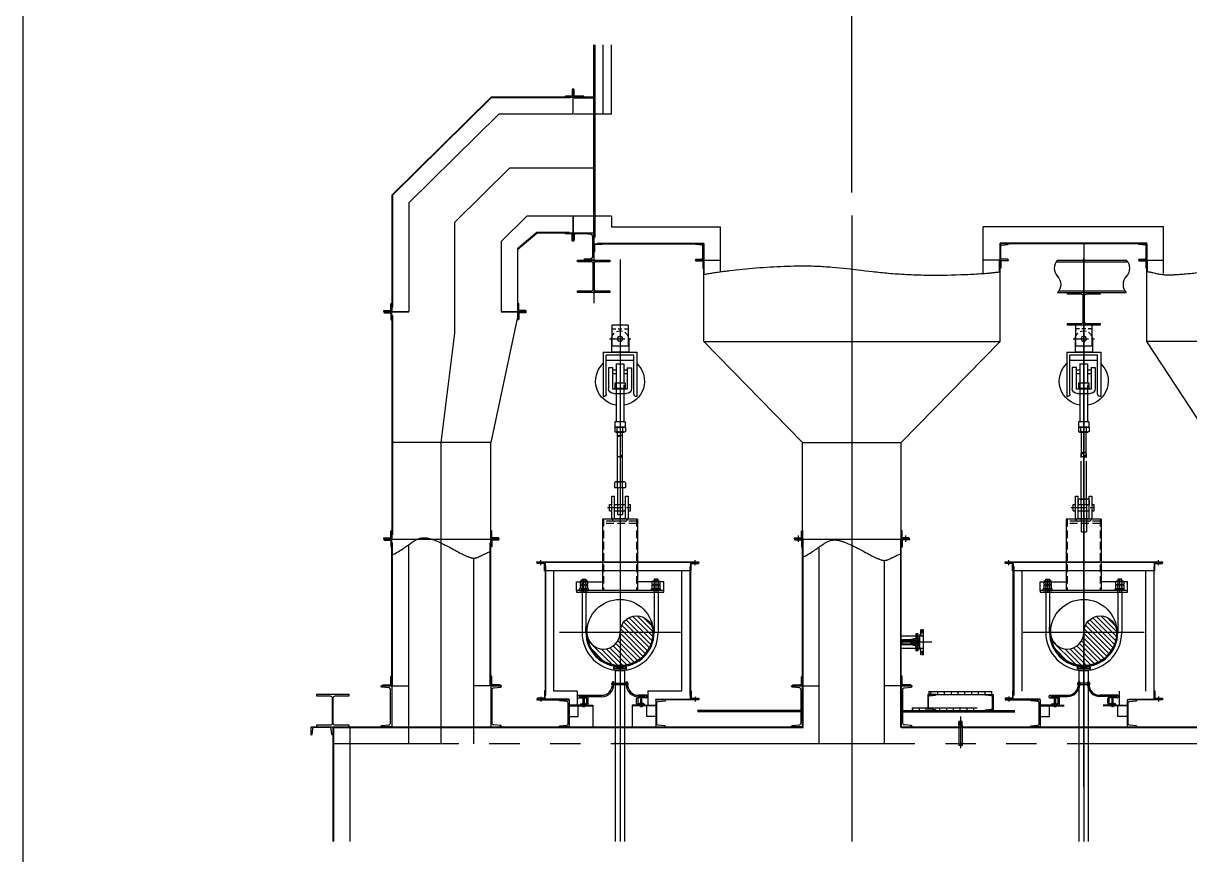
# Model space of a CAD drawing. Header units: millimetres. Extents: x 0 to 134087, y -49114 to 20834.
# Drawn here: x 108595 to 109938, y -39872 to -38915 of the extents above; entities that cross this region are included whole.
import ezdxf

# ---------------------------------------------------------------- set-up
doc = ezdxf.new("R2010")
doc.units = ezdxf.units.MM
doc.header["$LTSCALE"] = 35
for name, pattern in [('CENTER', [7, 4, -1, 1, -1]), ('JNK-CENTER', [34, 30, -1.5, 1, -1.5]), ('JNK-HIDDEN', [3, 2, -1]), ('JNK-PHANTOM', [15, 10, -1, 1, -1, 1, -1]), ('PHA', [30, 20, -2, 2, -2, 2, -2])]:
    doc.linetypes.add(name, pattern=pattern)
for name, color, linetype in [('C', 1, 'CENTER'), ('CEN-R', 1, 'JNK-CENTER'), ('CON-C', 4, 'Continuous'), ('CON-G', 3, 'Continuous'), ('CON-W', 7, 'Continuous'), ('CON-Y', 2, 'Continuous'), ('CONT-Y', 2, 'Continuous'), ('Dim-W', 7, 'Continuous'), ('HID-Y', 2, 'JNK-HIDDEN'), ('PAN-W', 6, 'PHA'), ('PHA-M', 6, 'JNK-PHANTOM'), ('PHA-W', 7, 'JNK-PHANTOM'), ('REF-R', 2, 'JNK-PHANTOM'), ('rev-1', 2, 'Continuous'), ('STL-OBJT', 7, 'Continuous'), ('TITLE', 7, 'Continuous')]:
    doc.layers.add(name, color=color, linetype=linetype)
doc.layers.add('CONT-G', color=3, linetype='Continuous', lineweight=25)

# ---------------------------------------------------------------- blocks, each defined once
blk = doc.blocks.new('pipesece')
at = {"layer": 'CON-W'}
blk.add_lwpolyline([(0.5, 0, 0.44), (0, 0, -0.44), (-0.5, 0, -0.44), (0, 0)], format="xyb", dxfattribs=at)
blk.add_lwpolyline([(-0.45, 0, 0.31383), (0, 0, 0.31383)], format="xyb", close=True, dxfattribs=at)
blk = doc.blocks.new('A$C59B53160')
at = {"layer": 'PHA-M'}
for p, q in [((-24, 236, -596), (-24, 660, -596)), ((24, 236, -596), (24, 660, -596)), ((-51, 229, -596), (-51, 186, -596)), ((38, 236, -596), (-38, 236, -596)), ((-24, 186, -596), (-24, 229, -596)), ((24, 186, -596), (24, 229, -596)), ((51, 229, -596), (51, 186, -596)), ((-51, 186, -596), (51, 186, -596)), ((-24, 186, -596), (-24, -63, -596)), ((24, 186, -596), (24, -63, -596)), ((-24, -63, -596), (24, -63, -596))]:
    blk.add_line(p, q, dxfattribs=at)
for centre, radius, start, end in [((-37, 219, -596), 17.2, 38.0871, 141.9129), ((0, 190, -596), 46.2, 59.1091, 120.8909), ((37, 219, -596), 17.2, 38.0871, 141.9129)]:
    blk.add_arc(centre, radius, start, end, dxfattribs=at)
at = {"layer": 'PHA-W', "xscale": 47.25751289335312, "yscale": 47.25751289335312, "zscale": 47.25751289335312}
blk.add_blockref('pipesece', (0, 660, -596), dxfattribs=at)
blk = doc.blocks.new('SP-FE2')
at = {"color": 1, "linetype": 'CENTER'}
blk.add_line((97, -104), (-98, -104), dxfattribs=at)
at = {"layer": 'CEN-R'}
blk.add_line((0, 58), (0, -1229), dxfattribs=at)
at = {"layer": 'CON-Y'}
blk.add_circle((0, -104), 23.8, dxfattribs=at)
for start, end in [(133.8182, 260.8315), (279.1699, 46.1818)]:
    blk.add_arc((0, -494), 225, start, end, dxfattribs=at)
at = {"layer": 'CONT-Y'}
for p, q in [((-75, 21), (-75, -173)), ((-75, 21), (75, 21)), ((75, 21), (75, -173)), ((-40, -11), (-75, -11)), ((18, -11), (-18, -11)), ((75, -11), (40, -11)), ((-80, -111), (-80, -227)), ((-75, -173), (75, -173)), ((80, -111), (80, -227)), ((156, -227), (-156, -227)), ((-156, -227), (-156, -636)), ((-127, -256), (127, -256)), ((-127, -612), (-127, -256)), ((-127, -304), (127, -304)), ((-80, -227), (80, -227)), ((127, -612), (127, -256)), ((156, -227), (156, -636)), ((-106, -370), (-106, -561)), ((-67, -370), (-106, -370)), ((-67, -370), (-67, -569)), ((-67, -394), (-36, -394)), ((-67, -428), (-36, -428)), ((36, -336), (-36, -336)), ((-36, -336), (-36, -510)), ((36, -336), (36, -510)), ((36, -394), (67, -394)), ((36, -428), (67, -428)), ((67, -569), (67, -370)), ((67, -370), (106, -370)), ((106, -370), (106, -561)), ((48, -510), (-48, -510)), ((-48, -510), (-48, -558)), ((-36, -527), (-36, -869)), ((36, -499), (36, -869)), ((48, -510), (48, -558)), ((-156, -636), (-151, -636)), ((-67, -569), (67, -569)), ((58, -609), (-58, -609)), ((48, -558), (-48, -558)), ((-36, -558), (-36, -569)), ((-36, -609), (-36, -869)), ((36, -558), (36, -569)), ((36, -609), (36, -869)), ((156, -636), (151, -636)), ((49, -917), (-49, -917)), ((-49, -917), (-49, -958)), ((-48, -869), (48, -869)), ((-48, -869), (-48, -917)), ((-48, -917), (48, -917)), ((38, -963), (-38, -963)), ((-27, -958), (-27, -917)), ((26, -963), (-26, -963)), ((-22, -1187), (-22, -963)), ((22, -1187), (22, -963)), ((27, -958), (27, -917)), ((48, -869), (48, -917)), ((49, -917), (49, -958))]:
    blk.add_line(p, q, dxfattribs=at)
for centre, radius, start, end in [((0, -111), 79.5, 146.9982, 180), ((0, -111), 79.5, 122.5954, 146.9982), ((0, -111), 79.5, 66.3097, 106.0082), ((0, -111), 79.5, 33.0018, 46.5774), ((0, -111), 79.5, 0, 33.0018), ((-151, -612), 24, 270, 0), ((-58, -561), 47.9, 180, 270), ((58, -561), 47.9, 270, 0), ((151, -612), 24, 180, 270), ((-38, -950), 13.6, 216.0781, 323.9219), ((0, -895), 68.3, 246.6749, 293.3251), ((38, -950), 13.6, 216.0781, 323.9219)]:
    blk.add_arc(centre, radius, start, end, dxfattribs=at)
blk.add_ellipse((-11, -1187), major_axis=(-11.1, 0), ratio=0.480082, dxfattribs=at)
blk.add_ellipse((11, -1187), major_axis=(11.1, 0), ratio=0.480082, start_param=3.141593, end_param=6.283185, dxfattribs=at)
blk = doc.blocks.new('pipesec')
at = {"layer": 'CON-W'}
for p, q in [((0.121, 0.485), (0.485, 0.121)), ((0.244, 0.437), (0.437, 0.244)), ((0.247, 0.211), (0.498, -0.041)), ((0.248, 0.284), (0.499, 0.033)), ((0.012, 0), (0.36, -0.347)), ((0.075, 0.011), (0.394, -0.308)), ((0.126, 0.034), (0.425, -0.264)), ((0.169, 0.066), (0.451, -0.216)), ((0.204, 0.105), (0.473, -0.163)), ((0.23, 0.153), (0.489, -0.105)), ((-0.223, -0.136), (0.125, -0.484)), ((-0.193, -0.092), (0.181, -0.466)), ((-0.156, -0.055), (0.232, -0.443)), ((-0.111, -0.026), (0.279, -0.415)), ((-0.056, -0.006), (0.321, -0.383)), ((-0.25, -0.258), (-0.008, -0.5)), ((-0.243, -0.191), (0.063, -0.496)), ((-0.227, -0.355), (-0.105, -0.477))]:
    blk.add_line(p, q, dxfattribs=at)
blk.add_lwpolyline([(0, 0.5, -1), (0, 0, 1), (0, -0.5, 1)], format="xyb", dxfattribs=at)
blk = doc.blocks.new('A$C1C12395C')
at = {"layer": 'CEN-R'}
blk.add_line((0, 0), (0, 44), dxfattribs=at)
at = {"layer": 'CONT-G'}
for p, q in [((-61, 24), (-47, 44)), ((-61, 19), (-61, 24)), ((-61, 24), (61, 24)), ((-61, 19), (61, 19)), ((-61, 19), (-51, 5)), ((-44, 0), (-51, 5)), ((-51, 5), (51, 5)), ((-47, 44), (47, 44)), ((-44, 0), (44, 0)), ((44, 0), (51, 5)), ((61, 24), (47, 44)), ((61, 19), (51, 5)), ((61, 19), (61, 24))]:
    blk.add_line(p, q, dxfattribs=at)
blk = doc.blocks.new('A$C3B5754AF')
at = {"layer": 'CON-G'}
for p, q in [((-81, 32), (-27, 32)), ((-72, 29), (-72, -1)), ((-36, 29), (-36, -1)), ((-81, -4), (-27, -4)), ((-81, -4), (-27, -4)), ((-81, -40), (-27, -40)), ((-72, -7), (-72, -37)), ((-36, -7), (-36, -37))]:
    blk.add_line(p, q, dxfattribs=at)
for points in [[(-18, 29, 0.372659), (-36, 29, 0.186242), (-72, 29, 0.372659), (-90, 29), (-90, -1, 0.372659), (-72, -1, 0.186242), (-36, -1, 0.372659), (-18, -1)], [(-18, -7, 0.372659), (-36, -7, 0.186242), (-72, -7, 0.372659), (-90, -7), (-90, -37, 0.372659), (-72, -37, 0.186242), (-36, -37, 0.372659), (-18, -37)]]:
    blk.add_lwpolyline(points, format="xyb", close=True, dxfattribs=at)
blk = doc.blocks.new('A$C4ECB5571')
at = {"layer": 'CON-W', "color": 3}
for p, q in [((140, 128), (-188, 128)), ((-188, 64), (-188, 128)), ((-188, 64), (140, 64)), ((140, 64), (140, 128))]:
    blk.add_line(p, q, dxfattribs=at)
blk.add_lwpolyline([(-96, 416), (-96, 480), (48, 480), (48, 416)], dxfattribs=at)
at = {"layer": 'Dim-W', "color": 1}
for p, q in [((-24, 0), (-24, 501)), ((-24, 56), (-24, 480))]:
    blk.add_line(p, q, dxfattribs=at)
at = {"layer": 'HID-Y', "color": 2}
for points in [[(-96, 0), (-96, 320)], [(48, 0), (48, 320)]]:
    blk.add_lwpolyline(points, dxfattribs=at)
at = {"layer": 'CON-W', "xscale": 4, "yscale": 4, "zscale": 4}
blk.add_blockref('A$C3B5754AF', (193, 288), dxfattribs=at)
blk = doc.blocks.new('A$C31321E1F')
at = {"layer": 'C'}
blk.add_line((-115, 1150), (120, 1150), dxfattribs=at)
at = {"layer": 'CEN-R'}
for p, q in [((0, 1280), (0, -582)), ((398, 0), (-398, 0)), ((0, -451), (0, -556)), ((0, -451), (0, -556))]:
    blk.add_line(p, q, dxfattribs=at)
at = {"layer": 'CON-W', "color": 3}
for p, q in [((402, 386), (-402, 386)), ((-402, 386), (-402, 370)), ((-402, 370), (402, 370)), ((-350, 370), (-350, 0)), ((-314, 370), (-314, 0)), ((314, 370), (314, 0)), ((350, 370), (350, 0)), ((402, 370), (402, 386)), ((-314, 0), (-314, 50)), ((-314, 50), (-305, 50)), ((-305, 50), (-305, 0))]:
    blk.add_line(p, q, dxfattribs=at)
at = {"layer": 'CON-W'}
blk.add_line((-338, 370), (-314, 370), dxfattribs=at)
at = {"layer": 'CON-W', "color": 3}
for points in [[(-402, 386), (-402, 466), (-162, 466)], [(402, 386), (402, 466), (162, 466)], [(305, 0), (305, 50), (314, 50), (314, 0)]]:
    blk.add_lwpolyline(points, dxfattribs=at)
at = {"layer": 'CON-W'}
blk.add_circle((0, 0), 305, dxfattribs=at)
blk.add_circle((0, 0), 305, dxfattribs=at)
at = {"layer": 'CON-W', "color": 3}
for radius in [350, 314, 305]:
    blk.add_arc((0, 0), radius, 180, 0, dxfattribs=at)
at = {"layer": 'CONT-G'}
for p, q in [((-162, 1045), (-162, 386)), ((162, 1045), (-162, 1045)), ((162, 1045), (162, 386))]:
    blk.add_line(p, q, dxfattribs=at)
at = {"layer": 'HID-Y', "color": 2}
for p, q in [((-152, 1045), (-152, 386)), ((152, 1025), (-152, 1025)), ((152, 1005), (-152, 1005)), ((152, 1045), (152, 386))]:
    blk.add_line(p, q, dxfattribs=at)
at = {"layer": 'PAN-W'}
for p, q in [((-97, 1180), (-77, 1180)), ((-97, 1120), (-97, 1180)), ((-97, 1120), (-77, 1120)), ((-53, 1180), (50, 1180)), ((-53, 1120), (50, 1120)), ((74, 1180), (97, 1180)), ((74, 1120), (97, 1120)), ((97, 1120), (97, 1180))]:
    blk.add_line(p, q, dxfattribs=at)
blk.add_lwpolyline([(-53, 1055, 0.414214), (-47, 1049), (44, 1049, 0.414214), (50, 1055), (50, 1255), (74, 1255), (74, 1055, -0.414214), (44, 1025), (-47, 1025, -0.414214), (-77, 1055), (-77, 1255), (-53, 1255)], format="xyb", close=True, dxfattribs=at)
at = {"xscale": -609.4, "yscale": 609.4, "zscale": 609.4, "rotation": 90}
blk.add_blockref('pipesec', (0, 0), dxfattribs=at)
at = {"layer": 'CON-W', "yscale": 0.25, "zscale": 0.25}
for p, xscale in [((-326, 370), 0.25), ((326, 370), -0.25)]:
    blk.add_blockref('A$C4ECB5571', p, dxfattribs=dict(at, xscale=xscale))
blk = doc.blocks.new("4'' O2")
at = {"layer": 'CEN-R'}
blk.add_line((275.61, 0), (0, 0), dxfattribs=at)
at = {"layer": 'CON-Y'}
for p, q in [((176, 71.15), (176, 114.5)), ((176, 114.5), (176, 71.95)), ((200, 57.15), (0, 57.15)), ((167, -67.45), (167, 67.45)), ((171.5, 67.45), (167, 67.45)), ((200, 58.05), (167, 58.05)), ((200, -78.6), (200, 78.6)), ((200, -78.6), (200, 78.6)), ((200, -57.15), (0, -57.15)), ((200, -58.05), (167, -58.05)), ((171.5, -67.45), (167, -67.45)), ((176, -114.5), (176, -71.95)), ((200, -78.6), (198.4, -78.6)), ((198.4, -114.5), (198.4, -78.6))]:
    blk.add_line(p, q, dxfattribs=at)
for centre, start, end in [((171.5, 71.95), 270, 0), ((171.5, -71.95), 0, 90)]:
    blk.add_arc(centre, 4.5, start, end, dxfattribs=at)
at = {"layer": 'HID-Y', "ltscale": 0.2}
for p, q in [((198.4, 114.5), (176, 114.5)), ((198.4, 78.6), (198.4, 114.5)), ((203, 95.25), (173, 95.25)), ((198.4, 104.75), (176, 104.75)), ((198.4, 85.75), (176, 85.75)), ((200, 78.6), (198.4, 78.6)), ((203, -95.25), (173, -95.25)), ((198.4, -85.75), (176, -85.75)), ((198.4, -104.75), (176, -104.75)), ((198.4, -114.5), (176, -114.5))]:
    blk.add_line(p, q, dxfattribs=at)
for points in [[(198.4, 85.75), (198.4, 104.75), (176, 85.75), (176, 104.75)], [(198.4, -104.75), (198.4, -85.75), (176, -104.75), (176, -85.75)]]:
    blk.add_solid(points, dxfattribs=at)
blk = doc.blocks.new('N-FLG SIDE 1.00 300 WNRF')
at = {"layer": 'CEN-R'}
for p, q in [((-44, 2), (-44, -20)), ((0, 22), (0, -163)), ((44, 2), (44, -20))]:
    blk.add_line(p, q, dxfattribs=at)
at = {"layer": 'CON-Y'}
for p, q in [((-25, 0), (-25, -2)), ((-25, 0), (25, 0)), ((-13, 0), (-13, -62)), ((13, 0), (13, -62)), ((25, 0), (25, -2)), ((-62, -2), (-62, -18)), ((-62, -2), (-25, -2)), ((-62, -18), (-30, -18)), ((-54, -2), (-54, -18)), ((-35, -2), (-35, -18)), ((-26, -21), (-17, -62)), ((-17, -62), (17, -62)), ((26, -21), (17, -62)), ((25, -2), (62, -2)), ((30, -18), (62, -18)), ((35, -2), (35, -18)), ((54, -2), (54, -18)), ((62, -2), (62, -18)), ((-17, -150), (17, -150))]:
    blk.add_line(p, q, dxfattribs=at)
blk.add_lwpolyline([(-17, -150), (-17, -62), (17, -62), (17, -150)], dxfattribs=at)
for centre, start, end in [((-30, -22), 12.8768, 90), ((30, -22), 90, 167.1232)]:
    blk.add_arc(centre, 4.5, start, end, dxfattribs=at)
blk = doc.blocks.new('A$C3C2347C1')
at = {"layer": 'CON-G'}
blk.add_blockref('N-FLG SIDE 1.00 300 WNRF', (0, 150), dxfattribs=at)
blk = doc.blocks.new('N-FLG SIDE 1.50 300 WNRF')
at = {"layer": 'CEN-R'}
for p, q in [((-57, 3), (-57, -27)), ((0, 15), (0, -166)), ((57, 3), (57, -27))]:
    blk.add_line(p, q, dxfattribs=at)
at = {"layer": 'CON-G'}
blk.add_line((-24, -68), (24, -68), dxfattribs=at)
at = {"layer": 'CON-Y'}
for p, q in [((-36, 0), (-36, -2)), ((-36, 0), (36, 0)), ((-20, 0), (-20, -68)), ((20, 0), (20, -68)), ((36, 0), (36, -2)), ((-78, -2), (-36, -2)), ((-78, -2), (-78, -21)), ((-78, -21), (-39, -21)), ((-68, -2), (-68, -21)), ((-46, -2), (-46, -21)), ((-34, -24), (-24, -68)), ((-24, -68), (24, -68)), ((-24, -150), (-24, -68)), ((34, -24), (24, -68)), ((24, -68), (24, -150)), ((36, -2), (78, -2)), ((39, -21), (78, -21)), ((46, -2), (46, -21)), ((68, -2), (68, -21)), ((78, -2), (78, -21)), ((-24, -150), (24, -150))]:
    blk.add_line(p, q, dxfattribs=at)
for centre, start, end in [((-39, -26), 12.8618, 90), ((39, -26), 90, 167.1382)]:
    blk.add_arc(centre, 4.5, start, end, dxfattribs=at)
blk = doc.blocks.new('A$C0E694495')
at = {"layer": 'CON-G'}
blk.add_blockref('N-FLG SIDE 1.50 300 WNRF', (0, 150), dxfattribs=at)
blk = doc.blocks.new('seal boots-1')
at = {"layer": 'CEN-R'}
for p, q in [((-265, -146), (-265, -234)), ((265, -146), (265, -234))]:
    blk.add_line(p, q, dxfattribs=at)
at = {"layer": 'CON-C'}
for p, q in [((-55, -23), (-55, -10)), ((-55, -10), (55, -10)), ((-55, -23), (55, -23)), ((55, -23), (55, -10))]:
    blk.add_line(p, q, dxfattribs=at)
at = {"layer": 'CON-G'}
for p, q in [((-49, -23), (-49, 0)), ((-36, 0), (-49, 0)), ((-36, -36), (-36, 0)), ((37, -36), (37, 0)), ((37, 0), (49, 0)), ((49, -23), (49, 0)), ((-318, -143), (-318, -128)), ((-313, -123), (-149, -123)), ((-313, -148), (-240, -148)), ((-305, -136), (-149, -136)), ((-290, -202), (-240, -202)), ((-272, -192), (-258, -192)), ((-272, -202), (-258, -202)), ((-260, -156), (-270, -156)), ((-270, -193), (-270, -201)), ((-260, -193), (-260, -201)), ((-235, -197), (-235, -153)), ((-222, -197), (-222, -153)), ((313, -123), (149, -123)), ((305, -136), (149, -136)), ((223, -197), (223, -153)), ((235, -197), (235, -153)), ((313, -148), (240, -148)), ((290, -202), (240, -202)), ((272, -192), (258, -192)), ((272, -202), (258, -202)), ((260, -156), (270, -156)), ((260, -193), (260, -201)), ((270, -193), (270, -201)), ((318, -143), (318, -128)), ((-260, -215), (-400, -215)), ((-258, -227), (-272, -227)), ((258, -227), (272, -227)), ((260, -215), (400, -215))]:
    blk.add_line(p, q, dxfattribs=at)
for points in [[(-295, -207), (-295, -210, 0.414214), (-290, -215), (-180, -215)], [(295, -207), (295, -210, -0.414214), (290, -215), (180, -215)]]:
    blk.add_lwpolyline(points, format="xyb", dxfattribs=at)
for points in [[(-255, -193, 0.372659), (-260, -193, 0.186242), (-270, -193, 0.372659), (-275, -193), (-275, -201, 0.372659), (-270, -201, 0.186242), (-260, -201, 0.372659), (-255, -201)], [(255, -193, -0.372659), (260, -193, -0.186242), (270, -193, -0.372659), (275, -193), (275, -201, -0.372659), (270, -201, -0.186242), (260, -201, -0.372659), (255, -201)], [(-275, -226, 0.372659), (-270, -226, 0.186242), (-260, -226, 0.372659), (-255, -226), (-255, -220), (-275, -220)], [(275, -226, -0.372659), (270, -226, -0.186242), (260, -226, -0.372659), (255, -226), (255, -220), (275, -220)]]:
    blk.add_lwpolyline(points, format="xyb", close=True, dxfattribs=at)
at = {"layer": 'CON-G', "color": 7}
for points in [[(-270, -217), (-269, -215), (-269, -155)], [(-260, -217), (-261, -215), (-261, -155)], [(260, -217), (261, -215), (261, -155)], [(270, -217), (269, -215), (269, -155)]]:
    blk.add_lwpolyline(points, dxfattribs=at)
at = {"layer": 'CON-G'}
for points in [[(-270, -226), (-270, -156), (-269, -155), (-261, -155), (-260, -156), (-260, -226)], [(270, -226), (270, -156), (269, -155), (261, -155), (260, -156), (260, -226)], [(-400, -220), (-180, -220)], [(-400, -320), (-315, -320), (-315, -220)], [(400, -220), (180, -220)], [(400, -320), (315, -320), (315, -220)]]:
    blk.add_lwpolyline(points, dxfattribs=at)
for centre, radius, start, end in [((-149, -23), 100, 270, 0), ((-149, -23), 112, 270, 0), ((149, -23), 112, 180, 270), ((149, -23), 100, 180, 270), ((-313, -128), 5, 90, 180), ((-313, -143), 5, 180, 270), ((-290, -207), 5, 90, 180), ((-240, -153), 17.5, 0, 90), ((-240, -153), 5, 0, 90), ((-240, -197), 5, 270, 0), ((-240, -197), 17.5, 270, 0), ((240, -153), 17.5, 90, 180), ((240, -197), 17.5, 180, 270), ((240, -153), 5, 90, 180), ((240, -197), 5, 180, 270), ((290, -207), 5, 0, 90), ((313, -128), 5, 0, 90), ((313, -143), 5, 270, 0)]:
    blk.add_arc(centre, radius, start, end, dxfattribs=at)
at = {"layer": 'CONT-G'}
for points in [[(-400, -165), (-400, -415), (-490, -415), (-490, -412, -0.388879), (-484, -405), (-422, -399, 0.388879), (-409, -386), (-409, -194, 0.388879), (-422, -180), (-484, -175, -0.388879), (-490, -168), (-490, -165)], [(400, -165), (400, -415), (490, -415), (490, -412, 0.388879), (484, -405), (422, -399, -0.388879), (409, -386), (409, -194, -0.388879), (422, -180), (484, -175, 0.388879), (490, -168), (490, -165)]]:
    blk.add_lwpolyline(points, format="xyb", close=True, dxfattribs=at)
at = {"layer": 'PHA-M'}
blk.add_line((325, -85), (325, -215), dxfattribs=at)
blk = doc.blocks.new('A$C441D45B8')
at = {"layer": 'CEN-R'}
for p, q in [((95.6, 670.3), (95.6, 313.4)), ((95.6, 423.1), (95.6, 313.4)), ((4.4, 318.4), (4.4, 323.9)), ((181.9, 318.4), (181.9, 323.9)), ((95.6, 310.4), (95.6, 171.2)), ((165.2, 240.8), (26.1, 240.8)), ((95.6, 197.2), (95.6, 0)), ((4.4, 166.9), (4.4, 161.4)), ((53.8, 165.6), (53.8, 154.7)), ((120, 165.6), (120, 154.7)), ((181.9, 166.9), (181.9, 161.4))]:
    blk.add_line(p, q, dxfattribs=at)
at = {"layer": 'CON-C'}
for p, q in [((86.2, 181), (86.2, 182.6)), ((86.2, 182.6), (105.1, 182.6)), ((86.2, 181), (105.1, 181)), ((105.1, 181), (105.1, 182.6))]:
    blk.add_line(p, q, dxfattribs=at)
at = {"layer": 'CON-G'}
for p, q in [((86.9, 181), (86.9, 183.9)), ((88.5, 183.9), (86.9, 183.9)), ((88.5, 181), (88.5, 183.9)), ((102.8, 181), (102.8, 183.9)), ((102.8, 183.9), (104.3, 183.9)), ((104.3, 181), (104.3, 183.9)), ((47.1, 166), (47.1, 167.9)), ((47.8, 168.5), (74.4, 168.5)), ((47.8, 165.4), (56.9, 165.4)), ((48.7, 167), (74.4, 167)), ((54.4, 164.4), (53.1, 164.4)), ((57.5, 159.2), (57.5, 164.8)), ((59.1, 159.2), (59.1, 164.8)), ((114.7, 159.2), (114.7, 164.8)), ((116.3, 159.2), (116.3, 164.8)), ((126, 168.5), (116.8, 168.5)), ((125.1, 167), (116.8, 167)), ((126, 165.4), (116.9, 165.4)), ((119.4, 164.4), (120.6, 164.4)), ((126.6, 166), (126.6, 167.9)), ((54.4, 157), (36.9, 157)), ((50.6, 158.6), (56.9, 158.6)), ((52.8, 159.9), (54.7, 159.9)), ((52.8, 158.6), (54.7, 158.6)), ((54.7, 155.5), (52.8, 155.5)), ((53.1, 159.7), (53.1, 158.7)), ((54.4, 159.7), (54.4, 158.7)), ((123.1, 158.6), (116.9, 158.6)), ((120.9, 159.9), (119.1, 159.9)), ((120.9, 158.6), (119.1, 158.6)), ((119.1, 155.5), (120.9, 155.5)), ((119.4, 159.7), (119.4, 158.7)), ((119.4, 157), (136.9, 157)), ((120.6, 159.7), (120.6, 158.7))]:
    blk.add_line(p, q, dxfattribs=at)
for points in [[(0, 322.1), (186.3, 322.1), (186.3, 321.4), (0, 321.4)], [(9.4, 168.7), (10, 168.7), (10, 316.7), (9.4, 316.7)], [(176.9, 168.7), (176.3, 168.7), (176.3, 316.7), (176.9, 316.7)], [(36.9, 163.9), (0, 163.9), (0, 163.3), (36.9, 163.3)], [(136.9, 163.9), (186.3, 163.9), (186.3, 163.3), (136.9, 163.3)]]:
    blk.add_lwpolyline(points, close=True, dxfattribs=at)
for points in [[(9.4, 321.1), (9.4, 311.7), (9.1, 311.7, -0.414214), (8.6, 312.2), (8.6, 319.2, 0.414214), (7.6, 320.3), (0.5, 320.3, -0.414214), (0, 320.8), (0, 321.1)], [(176.9, 321.1), (176.9, 311.7), (177.1, 311.7, 0.414214), (177.6, 312.2), (177.6, 319.2, -0.414214), (178.7, 320.3), (185.8, 320.3, 0.414214), (186.3, 320.8), (186.3, 321.1)], [(9.4, 164.3), (9.4, 173.7), (9.1, 173.7, 0.414214), (8.6, 173.2), (8.6, 166.1, -0.414214), (7.6, 165), (0.5, 165, 0.414214), (0, 164.5), (0, 164.3)], [(176.9, 164.3), (176.9, 173.7), (177.1, 173.7, -0.414214), (177.6, 173.2), (177.6, 166.1, 0.414214), (178.7, 165), (185.8, 165, -0.414214), (186.3, 164.5), (186.3, 164.3)], [(55, 159.7, 0.372659), (54.4, 159.7, 0.186242), (53.1, 159.7, 0.372659), (52.5, 159.7), (52.5, 158.7, 0.372659), (53.1, 158.7, 0.186242), (54.4, 158.7, 0.372659), (55, 158.7)], [(52.5, 155.7, 0.372659), (53.1, 155.7, 0.186242), (54.4, 155.7, 0.372659), (55, 155.7), (55, 156.4), (52.5, 156.4)], [(118.8, 159.7, -0.372659), (119.4, 159.7, -0.186242), (120.6, 159.7, -0.372659), (121.3, 159.7), (121.3, 158.7, -0.372659), (120.6, 158.7, -0.186242), (119.4, 158.7, -0.372659), (118.8, 158.7)], [(121.3, 155.7, -0.372659), (120.6, 155.7, -0.186242), (119.4, 155.7, -0.372659), (118.8, 155.7), (118.8, 156.4), (121.3, 156.4)]]:
    blk.add_lwpolyline(points, format="xyb", close=True, dxfattribs=at)
at = {"layer": 'CON-G', "color": 7}
for points in [[(53.1, 156.8), (53.3, 157), (53.3, 164.5)], [(54.4, 156.8), (54.3, 157), (54.3, 164.5)], [(119.4, 156.8), (119.5, 157), (119.5, 164.5)], [(120.6, 156.8), (120.5, 157), (120.5, 164.5)]]:
    blk.add_lwpolyline(points, dxfattribs=at)
at = {"layer": 'CON-G'}
for points in [[(53.1, 155.7), (53.1, 164.4), (53.3, 164.5), (54.3, 164.5), (54.4, 164.4), (54.4, 155.7)], [(120.6, 155.7), (120.6, 164.4), (120.5, 164.5), (119.5, 164.5), (119.4, 164.4), (119.4, 155.7)], [(36.9, 156.4), (64.4, 156.4)], [(36.9, 143.9), (47.5, 143.9), (47.5, 156.4)], [(136.9, 156.4), (109.4, 156.4)], [(136.9, 143.9), (126.3, 143.9), (126.3, 156.4)]]:
    blk.add_lwpolyline(points, dxfattribs=at)
for points in [[(50, 158), (50, 157.7, 0.414214), (50.6, 157), (64.4, 157)], [(123.8, 158), (123.8, 157.7, -0.414214), (123.1, 157), (109.4, 157)]]:
    blk.add_lwpolyline(points, format="xyb", dxfattribs=at)
blk.add_circle((95.6, 240.8), 38.1, dxfattribs=at)
for centre, radius, start, end in [((74.4, 181), 12.5, 270, 0), ((74.4, 181), 14.1, 270, 0), ((116.8, 181), 14.1, 180, 270), ((116.8, 181), 12.5, 180, 270), ((47.8, 167.9), 0.625, 90, 180), ((47.8, 166), 0.625, 180, 270), ((56.9, 164.8), 2.19, 0, 90), ((56.9, 164.8), 0.625, 0, 90), ((116.9, 164.8), 2.19, 90, 180), ((116.9, 164.8), 0.625, 90, 180), ((126, 167.9), 0.625, 0, 90), ((126, 166), 0.625, 270, 0), ((50.6, 158), 0.625, 90, 180), ((56.9, 159.2), 0.625, 270, 0), ((56.9, 159.2), 2.19, 270, 0), ((116.9, 159.2), 2.19, 180, 270), ((116.9, 159.2), 0.625, 180, 270), ((123.1, 158), 0.625, 0, 90)]:
    blk.add_arc(centre, radius, start, end, dxfattribs=at)
at = {"layer": 'CONT-G'}
for p, q in [((101.2, 197.2), (90.1, 197.2)), ((90.1, 197.2), (90.1, 0)), ((101.2, 0), (101.2, 197.2))]:
    blk.add_line(p, q, dxfattribs=at)
for points in [[(36.9, 163.3), (36.9, 132), (25.6, 132), (25.6, 132.4, -0.388879), (26.4, 133.3), (34.2, 134, 0.388879), (35.8, 135.7), (35.8, 159.6, 0.388879), (34.2, 161.4), (26.4, 162, -0.388879), (25.6, 162.9), (25.6, 163.3)], [(136.9, 163.3), (136.9, 132), (148.1, 132), (148.1, 132.4, 0.388879), (147.3, 133.3), (139.6, 134, -0.388879), (138, 135.7), (138, 159.6, -0.388879), (139.6, 161.4), (147.3, 162, 0.388879), (148.1, 162.9), (148.1, 163.3)]]:
    blk.add_lwpolyline(points, format="xyb", close=True, dxfattribs=at)
at = {"layer": 'PHA-M'}
for p, q in [((46.3, 173.3), (46.3, 157)), ((127.5, 173.3), (127.5, 157)), ((64.4, 157), (64.4, 131.3)), ((109.4, 157), (109.4, 131.3))]:
    blk.add_line(p, q, dxfattribs=at)
at = {"layer": 'REF-R'}
for p, q in [((10, 312.1), (176.3, 312.1)), ((19.4, 173.3), (19.4, 312.1)), ((166.9, 173.3), (166.9, 312.1)), ((46.3, 173.3), (19.4, 173.3)), ((166.9, 173.3), (127.5, 173.3))]:
    blk.add_line(p, q, dxfattribs=at)
at = {"xscale": -76.17796004932754, "yscale": 76.17796004932754, "zscale": 76.17796004932754, "rotation": 90}
blk.add_blockref('pipesec', (95.6, 240.8), dxfattribs=at)
at = {"layer": 'CON-W', "xscale": 0.1250048573175745, "yscale": 0.1250048573175745, "zscale": 0.1250048573175745}
blk.add_blockref('A$C31321E1F', (95.6, 240.8), dxfattribs=at)
at = {"layer": 'Dim-W', "xscale": 0.1250048573175745, "yscale": 0.1250048573175745, "zscale": 0.1250048573175745}
blk.add_blockref('A$C1C12395C', (95.6, 197.2), dxfattribs=at)
at = {"layer": 'rev-1', "xscale": 0.125, "yscale": 0.125, "zscale": 0.125}
blk.add_blockref('A$C59B53160', (95.6, 384.6), dxfattribs=at)
at = {"layer": 'STL-OBJT', "xscale": -0.125, "yscale": 0.125, "zscale": 0.125}
blk.add_blockref('SP-FE2', (95.6, 591.9), dxfattribs=at)

msp = doc.modelspace()

# ---------------------------------------------------------------- hatches: boundary and pattern name
at = {"layer": 'Dim-W'}
h = msp.add_hatch(dxfattribs=at)
h.set_pattern_fill('ANSI31', color=256, scale=62.5, angle=45)
h.set_pattern_definition([(90, (86694.49, -42599.3895), (-7.8125, 1e-15), [])])
h.paths.add_polyline_path([(109637.5103, -39684.363), (109710.0103, -39684.363), (109710.0103, -39687.488), (109637.5103, -39687.488)])
h = msp.add_hatch(dxfattribs=at)
h.set_pattern_fill('ANSI31', color=256, scale=62.5, angle=45)
h.set_pattern_definition([(90, (88032.865, -42618.1395), (-7.8125, 1e-15), [])])
h.paths.add_polyline_path([(109618.1353, -39703.113), (109693.1353, -39703.113), (109693.1353, -39706.238), (109618.1353, -39706.238)])

# ---------------------------------------------------------------- linework, layer by layer
at = {"layer": 'CEN-R'}
for p, q in [((109155.146, -39081.238), (109091.7603, -39143.8055)), ((109155.146, -39081.238), (109251.5103, -39081.238)), ((109548.7603, -39136.1968), (109548.7603, -39857.0393)), ((109091.7603, -39271.613), (109091.7603, -39143.8055)), ((109251.5103, -39154.2567), (109251.5103, -39237.1978)), ((109815.6353, -39167.988), (109815.6353, -39524.863)), ((109815.6353, -39792.075), (109815.6353, -39185.7991)), ((109815.6353, -39794.0735), (109815.6353, -39187.488)), ((109076.1353, -39397.488), (109091.7603, -39271.613)), ((109076.1353, -39744.488), (109076.1353, -39397.488)), ((109729.3853, -39538.613), (109729.3853, -39533.113)), ((109901.8853, -39538.613), (109901.8853, -39533.113)), ((109815.6353, -39546.6874), (109815.6353, -39685.788)), ((109885.1853, -39616.2374), (109746.0853, -39616.2374)), ((109815.6353, -39659.8812), (109815.6353, -39857.0393)), ((109729.3853, -39690.113), (109729.3853, -39695.613)), ((109901.8853, -39690.113), (109901.8853, -39695.613)), ((109673.7603, -39713.0406), (109673.7603, -39749.3821))]:
    msp.add_line(p, q, dxfattribs=at)
at = {"layer": 'CON-C'}
msp.add_line((108594.9668, -40415.2541), (108594.9668, -34450.182), dxfattribs=at)
at = {"layer": 'CON-G'}
for p, q in [((109251.5103, -39161.238), (109251.5103, -38939.5576)), ((109253.1353, -39161.238), (109253.1353, -38939.5576)), ((109133.3658, -38999.988), (109019.2603, -39112.6205)), ((109133.6223, -39000.613), (109019.8853, -39112.8818)), ((109218.3853, -38999.988), (109133.3658, -38999.988)), ((109224.5103, -39000.613), (109133.6223, -39000.613)), ((109224.5103, -38999.988), (109224.5103, -39000.613)), ((109019.2603, -39112.6205), (109019.2603, -39246.613)), ((109019.8853, -39112.8818), (109019.8853, -39242.238)), ((109186.1264, -39155.613), (109163.6353, -39174.7291)), ((109164.2603, -39174.988), (109186.3853, -39156.238)), ((109223.3853, -39155.613), (109186.1264, -39155.613)), ((109186.3853, -39156.238), (109218.3853, -39156.238)), ((109223.3853, -39155.613), (109223.3853, -39156.238)), ((109163.6353, -39174.7291), (109163.6353, -39242.238)), ((109164.2603, -39246.613), (109164.2603, -39174.988)), ((109251.5103, -39168.738), (109369.6411, -39168.738)), ((109255.8853, -39167.988), (109378.1353, -39167.988)), ((109378.1353, -39187.488), (109378.1353, -39167.988)), ((109719.3853, -39187.488), (109719.3853, -39167.988)), ((109888.2603, -39167.988), (109719.3853, -39167.988)), ((109878.8853, -39168.738), (109727.8795, -39168.738)), ((109888.2603, -39187.488), (109888.2603, -39167.988)), ((109378.1353, -39187.488), (109378.7603, -39187.488)), ((109378.1353, -39281.238), (109378.1353, -39187.488)), ((109378.1353, -39187.488), (109378.7603, -39187.488)), ((109378.7603, -39203.8975), (109378.7603, -39187.488)), ((109719.3853, -39187.488), (109718.7603, -39187.488)), ((109718.7603, -39200.9891), (109718.7603, -39187.488)), ((109719.3853, -39187.488), (109718.7603, -39187.488)), ((109719.3853, -39281.238), (109719.3853, -39187.488)), ((109783.9158, -39189.363), (109866.0922, -39189.363)), ((109785.4096, -39187.488), (109864.5984, -39187.488)), ((109888.2603, -39187.488), (109888.8853, -39187.488)), ((109888.2603, -39187.488), (109888.8853, -39187.488)), ((109888.2603, -39281.238), (109888.2603, -39187.488)), ((109888.8853, -39200.9891), (109888.8853, -39187.488)), ((109785.4096, -39224.988), (109864.5984, -39224.988)), ((109786.9034, -39223.113), (109863.1046, -39223.113)), ((109019.8853, -39242.238), (109019.2603, -39242.238)), ((109163.6353, -39242.238), (109164.2603, -39242.238)), ((109019.8853, -39251.363), (109019.2603, -39251.363)), ((109164.2603, -39251.363), (109133.0103, -39397.488)), ((109164.2603, -39251.363), (109163.6353, -39251.363)), ((109491.8853, -39397.488), (109378.1353, -39281.238)), ((109378.1353, -39281.238), (109719.3853, -39281.238)), ((109605.6353, -39397.488), (109719.3853, -39281.238)), ((110078.2603, -39281.238), (109888.2603, -39281.238)), ((109964.5103, -39397.488), (109888.2603, -39281.238)), ((109133.0103, -39397.488), (109019.2603, -39397.488)), ((109133.0103, -39508.363), (109133.0103, -39397.488)), ((109491.8853, -39725.738), (109491.8853, -39397.488)), ((109491.8853, -39397.488), (109605.6353, -39397.488)), ((109605.6353, -39725.738), (109605.6353, -39397.488)), ((109019.2603, -39503.988), (109019.8853, -39503.988)), ((109019.2603, -39508.738), (109133.0103, -39508.738)), ((109019.2603, -39513.113), (109019.8853, -39513.113)), ((109019.2603, -39677.488), (109019.2603, -39513.113)), ((109019.8853, -39677.488), (109019.8853, -39513.113)), ((109133.0103, -39503.988), (109132.3853, -39503.988)), ((109132.3853, -39677.488), (109132.3853, -39513.113)), ((109133.0103, -39513.113), (109132.3853, -39513.113)), ((109133.0103, -39677.488), (109133.0103, -39513.113)), ((109486.8853, -39504.561), (109486.8853, -39511.9207)), ((109491.8853, -39508.738), (109605.6353, -39508.738)), ((109492.5103, -39725.738), (109492.5103, -39508.738)), ((109605.0103, -39725.738), (109605.0103, -39508.738)), ((109610.6353, -39504.561), (109610.6353, -39511.9207)), ((109490.2603, -39706.238), (109371.1353, -39706.238)), ((109490.2603, -39707.5505), (109371.1353, -39707.5505)), ((109606.7603, -39706.238), (109736.3853, -39706.238)), ((109606.7603, -39707.5505), (109736.3853, -39707.5505)), ((108951.1353, -39724.988), (108951.1353, -39857.0393)), ((108951.1353, -39724.988), (109492.5103, -39724.988)), ((108951.1353, -39725.738), (109492.5103, -39725.738)), ((108951.8853, -39724.988), (108951.8853, -39857.0393)), ((109006.7603, -39724.988), (109006.7603, -39723.563)), ((109144.2603, -39724.988), (109144.2603, -39723.563)), ((109479.3853, -39724.988), (109479.3853, -39723.563)), ((109605.6353, -39724.988), (110146.3853, -39724.988)), ((109605.6353, -39725.738), (110146.3853, -39725.738)), ((109616.8853, -39724.988), (109616.8853, -39723.563)), ((109675.854, -39718.738), (109671.6665, -39718.738)), ((109671.6665, -39723.113), (109671.6665, -39718.738)), ((109671.6665, -39723.113), (109671.6665, -39746.363)), ((109675.854, -39723.113), (109671.6665, -39723.113)), ((109675.854, -39723.113), (109675.854, -39718.738)), ((109675.854, -39723.113), (109675.854, -39746.363)), ((109868.8853, -39724.988), (109868.8853, -39725.738)), ((109675.854, -39746.363), (109671.6665, -39746.363))]:
    msp.add_line(p, q, dxfattribs=at)
for points in [[(109227.7603, -38999.988), (109227.7603, -38990.613), (109227.3853, -38990.613, 0.414213562), (109226.6353, -38991.363), (109226.6353, -38997.8005, -0.414213562), (109225.5728, -38998.863), (109219.1353, -38998.863, 0.414213562), (109218.3853, -38999.613), (109218.3853, -38999.988)], [(109227.7603, -39156.238), (109227.7603, -39165.613), (109227.3853, -39165.613, -0.414213562), (109226.6353, -39164.863), (109226.6353, -39158.4255, 0.414213562), (109225.5728, -39157.363), (109219.1353, -39157.363, -0.414213562), (109218.3853, -39156.613), (109218.3853, -39156.238)], [(109260.8853, -39168.738), (109260.8853, -39169.1755, -0.414213562), (109260.3228, -39169.738), (109253.3853, -39169.738, 0.414213562), (109252.5103, -39170.613), (109252.5103, -39177.5505, -0.414213562), (109251.9478, -39178.113), (109251.5103, -39178.113), (109251.5103, -39168.738)], [(109378.1353, -39168.738), (109378.1353, -39187.488), (109368.7603, -39187.488), (109368.7603, -39187.1853, -0.388878732), (109369.3308, -39186.5627), (109376.1817, -39185.9633, 0.388878732), (109377.3228, -39184.7181), (109377.3228, -39171.508, 0.388878732), (109376.1817, -39170.2628), (109369.3308, -39169.6634, -0.388878732), (109368.7603, -39169.0408), (109368.7603, -39168.738)], [(109719.3853, -39168.738), (109719.3853, -39187.488), (109728.7603, -39187.488), (109728.7603, -39187.1853, 0.388878732), (109728.1898, -39186.5627), (109721.3388, -39185.9633, -0.388878732), (109720.1978, -39184.7181), (109720.1978, -39171.508, -0.388878732), (109721.3388, -39170.2628), (109728.1898, -39169.6634, 0.388878732), (109728.7603, -39169.0408), (109728.7603, -39168.738)], [(109888.2603, -39168.738), (109888.2603, -39187.488), (109878.8853, -39187.488), (109878.8853, -39187.1853, -0.388878732), (109879.4558, -39186.5627), (109886.3067, -39185.9633, 0.388878732), (109887.4478, -39184.7181), (109887.4478, -39171.508, 0.388878732), (109886.3067, -39170.2628), (109879.4558, -39169.6634, -0.388878732), (109878.8853, -39169.0408), (109878.8853, -39168.738)], [(109232.7603, -39224.988), (109232.7603, -39223.113), (109248.6353, -39223.113, 0.414213562), (109250.8853, -39220.863), (109250.8853, -39191.613, 0.414213562), (109248.6353, -39189.363), (109232.7603, -39189.363), (109232.7603, -39187.488), (109270.2603, -39187.488), (109270.2603, -39189.363), (109254.3853, -39189.363, 0.414213562), (109252.1353, -39191.613), (109252.1353, -39220.863, 0.414213562), (109254.3853, -39223.113), (109270.2603, -39223.113), (109270.2603, -39224.988)], [(109368.7603, -39187.488), (109368.7603, -39187.9255, 0.414213562), (109369.3228, -39188.488), (109376.2603, -39188.488, -0.414213562), (109377.1353, -39189.363), (109377.1353, -39196.3005, 0.414213562), (109377.6978, -39196.863), (109378.1353, -39196.863), (109378.1353, -39187.488)], [(109728.7603, -39187.488), (109728.7603, -39187.9255, -0.414213562), (109728.1978, -39188.488), (109721.2603, -39188.488, 0.414213562), (109720.3853, -39189.363), (109720.3853, -39196.3005, -0.414213562), (109719.8228, -39196.863), (109719.3853, -39196.863), (109719.3853, -39187.488)], [(109878.8853, -39187.488), (109878.8853, -39187.9255, 0.414213562), (109879.4478, -39188.488), (109886.3853, -39188.488, -0.414213562), (109887.2603, -39189.363), (109887.2603, -39196.3005, 0.414213562), (109887.8228, -39196.863), (109888.2603, -39196.863), (109888.2603, -39187.488)], [(109796.8853, -39262.488), (109796.8853, -39260.613), (109812.7603, -39260.613, 0.414213562), (109815.0103, -39258.363), (109815.0103, -39229.113, 0.414213562), (109812.7603, -39226.863), (109796.8853, -39226.863), (109796.8853, -39224.988), (109834.3853, -39224.988), (109834.3853, -39226.863), (109818.5103, -39226.863, 0.414213562), (109816.2603, -39229.113), (109816.2603, -39258.363, 0.414213562), (109818.5103, -39260.613), (109834.3853, -39260.613), (109834.3853, -39262.488)], [(109019.2603, -39246.613), (109009.8853, -39246.613), (109009.8853, -39246.238, -0.414213562), (109010.6353, -39245.488), (109017.0728, -39245.488, 0.414213562), (109018.1353, -39244.4255), (109018.1353, -39237.988, -0.414213562), (109018.8853, -39237.238), (109019.2603, -39237.238)], [(109164.2603, -39246.613), (109173.6353, -39246.613), (109173.6353, -39246.238, 0.414213562), (109172.8853, -39245.488), (109166.4478, -39245.488, -0.414213562), (109165.3853, -39244.4255), (109165.3853, -39237.988, 0.414213562), (109164.6353, -39237.238), (109164.2603, -39237.238)], [(109019.2603, -39246.988), (109009.8853, -39246.988), (109009.8853, -39247.363, 0.414213562), (109010.6353, -39248.113), (109017.0728, -39248.113, -0.414213562), (109018.1353, -39249.1755), (109018.1353, -39255.613, 0.414213562), (109018.8853, -39256.363), (109019.2603, -39256.363)], [(109164.2603, -39246.988), (109173.6353, -39246.988), (109173.6353, -39247.363, -0.414213562), (109172.8853, -39248.113), (109166.4478, -39248.113, 0.414213562), (109165.3853, -39249.1755), (109165.3853, -39255.613, -0.414213562), (109164.6353, -39256.363), (109164.2603, -39256.363)], [(109019.2603, -39508.363), (109009.8853, -39508.363), (109009.8853, -39507.988, -0.414213562), (109010.6353, -39507.238), (109017.0728, -39507.238, 0.414213562), (109018.1353, -39506.1755), (109018.1353, -39499.738, -0.414213562), (109018.8853, -39498.988), (109019.2603, -39498.988)], [(109133.0103, -39508.363), (109142.3853, -39508.363), (109142.3853, -39507.988, 0.414213562), (109141.6353, -39507.238), (109135.1978, -39507.238, -0.414213562), (109134.1353, -39506.1755), (109134.1353, -39499.738, 0.414213562), (109133.3853, -39498.988), (109133.0103, -39498.988)], [(109482.5103, -39508.363), (109482.5103, -39507.9255, -0.414213562), (109483.0728, -39507.363), (109490.0103, -39507.363, 0.414213562), (109490.8853, -39506.488), (109490.8853, -39499.5505, -0.414213562), (109491.4478, -39498.988), (109491.8853, -39498.988), (109491.8853, -39508.363)], [(109615.0103, -39508.363), (109615.0103, -39507.9255, 0.414213562), (109614.4478, -39507.363), (109607.5103, -39507.363, -0.414213562), (109606.6353, -39506.488), (109606.6353, -39499.5505, 0.414213562), (109606.0728, -39498.988), (109605.6353, -39498.988), (109605.6353, -39508.363)], [(109019.2603, -39508.738), (109009.8853, -39508.738), (109009.8853, -39509.113, 0.414213562), (109010.6353, -39509.863), (109017.0728, -39509.863, -0.414213562), (109018.1353, -39510.9255), (109018.1353, -39517.363, 0.414213562), (109018.8853, -39518.113), (109019.2603, -39518.113)], [(109133.0103, -39508.738), (109142.3853, -39508.738), (109142.3853, -39509.113, -0.414213562), (109141.6353, -39509.863), (109135.1978, -39509.863, 0.414213562), (109134.1353, -39510.9255), (109134.1353, -39517.363, -0.414213562), (109133.3853, -39518.113), (109133.0103, -39518.113)], [(109482.5103, -39508.738), (109482.5103, -39509.1755, 0.414213562), (109483.0728, -39509.738), (109490.0103, -39509.738, -0.414213562), (109490.8853, -39510.613), (109490.8853, -39517.5505, 0.414213562), (109491.4478, -39518.113), (109491.8853, -39518.113), (109491.8853, -39508.738)], [(109615.0103, -39508.738), (109615.0103, -39509.1755, -0.414213562), (109614.4478, -39509.738), (109607.5103, -39509.738, 0.414213562), (109606.6353, -39510.613), (109606.6353, -39517.5505, -0.414213562), (109606.0728, -39518.113), (109605.6353, -39518.113), (109605.6353, -39508.738)], [(109734.3853, -39535.988), (109734.3853, -39545.363), (109734.1353, -39545.363, -0.414213562), (109733.6353, -39544.863), (109733.6353, -39537.8005, 0.414213562), (109732.5728, -39536.738), (109725.5103, -39536.738, -0.414213562), (109725.0103, -39536.238), (109725.0103, -39535.988)], [(109896.8853, -39535.988), (109896.8853, -39545.363), (109897.1353, -39545.363, 0.414213562), (109897.6353, -39544.863), (109897.6353, -39537.8005, -0.414213562), (109898.6978, -39536.738), (109905.7603, -39536.738, 0.414213562), (109906.2603, -39536.238), (109906.2603, -39535.988)], [(109019.2603, -39677.488), (109008.0103, -39677.488), (109008.0103, -39677.238, -0.414213562), (109008.8853, -39676.363), (109016.8853, -39676.363, 0.414213562), (109018.1353, -39675.113), (109018.1353, -39667.113, -0.414213562), (109019.0103, -39666.238), (109019.2603, -39666.238)], [(109133.0103, -39677.488), (109144.2603, -39677.488), (109144.2603, -39677.238, 0.414213562), (109143.3853, -39676.363), (109135.3853, -39676.363, -0.414213562), (109134.1353, -39675.113), (109134.1353, -39667.113, 0.414213562), (109133.2603, -39666.238), (109133.0103, -39666.238)], [(109491.8853, -39677.488), (109480.6353, -39677.488), (109480.6353, -39677.238, -0.414213562), (109481.5103, -39676.363), (109489.5103, -39676.363, 0.414213562), (109490.7603, -39675.113), (109490.7603, -39667.113, -0.414213562), (109491.6353, -39666.238), (109491.8853, -39666.238)], [(109605.6353, -39677.488), (109616.8853, -39677.488), (109616.8853, -39677.238, 0.414213562), (109616.0103, -39676.363), (109608.0103, -39676.363, -0.414213562), (109606.7603, -39675.113), (109606.7603, -39667.113, 0.414213562), (109605.8853, -39666.238), (109605.6353, -39666.238)], [(108969.8853, -39724.988), (108969.8853, -39723.113), (108954.0103, -39723.113, -0.414213562), (108951.7603, -39720.863), (108951.7603, -39691.613, -0.414213562), (108954.0103, -39689.363), (108969.8853, -39689.363), (108969.8853, -39687.488), (108932.3853, -39687.488), (108932.3853, -39689.363), (108948.2603, -39689.363, -0.414213562), (108950.5103, -39691.613), (108950.5103, -39720.863, -0.414213562), (108948.2603, -39723.113), (108932.3853, -39723.113), (108932.3853, -39724.988)], [(109019.2603, -39677.488), (109019.2603, -39724.988), (109006.7603, -39724.988), (109006.7603, -39724.4321, -0.388878732), (109007.7872, -39723.3114), (109015.5814, -39722.6295, 0.388878732), (109017.6353, -39720.3881), (109017.6353, -39682.088, 0.388878732), (109015.5814, -39679.8466), (109007.7872, -39679.1647, -0.388878732), (109006.7603, -39678.0439), (109006.7603, -39677.488)], [(109133.0103, -39677.488), (109133.0103, -39724.988), (109145.5103, -39724.988), (109145.5103, -39724.4321, 0.388878732), (109144.4833, -39723.3114), (109136.6892, -39722.6295, -0.388878732), (109134.6353, -39720.3881), (109134.6353, -39682.088, -0.388878732), (109136.6892, -39679.8466), (109144.4833, -39679.1647, 0.388878732), (109145.5103, -39678.0439), (109145.5103, -39677.488)], [(109491.8853, -39677.488), (109491.8853, -39724.988), (109479.3853, -39724.988), (109479.3853, -39724.4321, -0.388878732), (109480.4122, -39723.3114), (109488.2064, -39722.6295, 0.388878732), (109490.2603, -39720.3881), (109490.2603, -39682.088, 0.388878732), (109488.2064, -39679.8466), (109480.4122, -39679.1647, -0.388878732), (109479.3853, -39678.0439), (109479.3853, -39677.488)], [(109605.6353, -39677.488), (109605.6353, -39724.988), (109618.1353, -39724.988), (109618.1353, -39724.4321, 0.388878732), (109617.1083, -39723.3114), (109609.3142, -39722.6295, -0.388878732), (109607.2603, -39720.3881), (109607.2603, -39682.088, -0.388878732), (109609.3142, -39679.8466), (109617.1083, -39679.1647, 0.388878732), (109618.1353, -39678.0439), (109618.1353, -39677.488)], [(109636.2603, -39687.488), (109636.2603, -39706.238), (109645.6353, -39706.238), (109645.6353, -39705.9353, 0.388878732), (109645.0648, -39705.3127), (109638.2138, -39704.7133, -0.388878732), (109637.0728, -39703.4681), (109637.0728, -39690.258, -0.388878732), (109638.2138, -39689.0128), (109645.0648, -39688.4134, 0.388878732), (109645.6353, -39687.7908), (109645.6353, -39687.488)], [(109711.2603, -39687.488), (109711.2603, -39706.238), (109701.8853, -39706.238), (109701.8853, -39705.9353, -0.388878732), (109702.4558, -39705.3127), (109709.3067, -39704.7133, 0.388878732), (109710.4478, -39703.4681), (109710.4478, -39690.258, 0.388878732), (109709.3067, -39689.0128), (109702.4558, -39688.4134, -0.388878732), (109701.8853, -39687.7908), (109701.8853, -39687.488)], [(109734.3853, -39692.738), (109734.3853, -39683.363), (109734.1353, -39683.363, 0.414213562), (109733.6353, -39683.863), (109733.6353, -39690.9255, -0.414213562), (109732.5728, -39691.988), (109725.5103, -39691.988, 0.414213562), (109725.0103, -39692.488), (109725.0103, -39692.738)], [(109896.8853, -39692.738), (109896.8853, -39683.363), (109897.1353, -39683.363, -0.414213562), (109897.6353, -39683.863), (109897.6353, -39690.9255, 0.414213562), (109898.6978, -39691.988), (109905.7603, -39691.988, -0.414213562), (109906.2603, -39692.488), (109906.2603, -39692.738)]]:
    msp.add_lwpolyline(points, format="xyb", close=True, dxfattribs=at)
for points in [[(109019.2603, -39251.363), (109019.2603, -39271.613), (109019.2603, -39489.613), (109019.2603, -39503.988)], [(109019.8853, -39251.363), (109019.8853, -39271.573), (109019.8853, -39489.573), (109019.8853, -39503.988)]]:
    msp.add_lwpolyline(points, dxfattribs=at)
for points in [[(109725.0103, -39534.988), (109906.2603, -39534.988), (109906.2603, -39535.613), (109725.0103, -39535.613)], [(109735.0103, -39688.363), (109734.3853, -39688.363), (109734.3853, -39540.363), (109735.0103, -39540.363)], [(109896.2603, -39688.363), (109896.8853, -39688.363), (109896.8853, -39540.363), (109896.2603, -39540.363)], [(109765.6353, -39693.113), (109725.0103, -39693.113), (109725.0103, -39693.738), (109765.6353, -39693.738)], [(109867.6353, -39693.113), (109906.2603, -39693.113), (109906.2603, -39693.738), (109867.6353, -39693.738)]]:
    msp.add_lwpolyline(points, close=True, dxfattribs=at)
msp.add_lwpolyline([(108926.1353, -39734.363), (108926.1353, -39724.988), (108951.1353, -39724.988), (108951.1353, -39734.363), (108950.7819, -39734.363, -0.383864035), (108950.0982, -39733.7474), (108949.3871, -39726.9818, 0.383864035), (108948.0196, -39725.7505), (108929.251, -39725.7505, 0.383864035), (108927.8835, -39726.9818), (108927.1724, -39733.7474, -0.383864035), (108926.4887, -39734.363), (108926.1353, -39734.363)], format="xyb", dxfattribs=at)
msp.add_circle((109815.6353, -39616.2374), 38.0875, dxfattribs=at)
at = {"layer": 'CON-W'}
for p, q in [((109671.6665, -39719.1502), (109675.1505, -39718.738)), ((109671.6665, -39719.6455), (109675.854, -39719.1502)), ((109671.6665, -39720.1409), (109675.854, -39719.6455)), ((109671.6665, -39720.6362), (109675.854, -39720.1409)), ((109671.6665, -39721.1316), (109675.854, -39720.6362)), ((109671.6665, -39721.627), (109675.854, -39721.1316)), ((109671.6665, -39722.1223), (109675.854, -39721.627)), ((109671.6665, -39722.6177), (109675.854, -39722.1223)), ((109671.6665, -39723.113), (109675.854, -39722.6177))]:
    msp.add_line(p, q, dxfattribs=at)
at = {"layer": 'CON-Y'}
msp.add_line((109548.7603, -39109.9139), (109548.7603, -38706.5161), dxfattribs=at)
at = {"layer": 'CONT-G'}
for p, q in [((109251.5103, -38999.988), (109228.8853, -38999.988)), ((109251.5103, -39001.113), (109228.8853, -39001.113)), ((109253.1353, -39161.238), (109251.5103, -39161.238)), ((109255.8853, -39167.988), (109255.8853, -39168.738))]:
    msp.add_line(p, q, dxfattribs=at)
for points in [[(109227.7603, -38999.988), (109240.2603, -38999.988), (109240.2603, -38999.613, 0.414213562), (109239.3853, -38998.738), (109230.2603, -38998.738, -0.414213562), (109229.0103, -38997.488), (109229.0103, -38991.488, 0.414213562), (109228.1353, -38990.613), (109227.7603, -38990.613)], [(109227.7603, -39156.238), (109240.2603, -39156.238), (109240.2603, -39156.613, -0.414213562), (109239.3853, -39157.488), (109230.2603, -39157.488, 0.414213562), (109229.0103, -39158.738), (109229.0103, -39164.738, -0.414213562), (109228.1353, -39165.613), (109227.7603, -39165.613)], [(109251.5103, -39156.238), (109251.5103, -39187.488), (109240.2603, -39187.488), (109240.2603, -39187.1077, -0.388878732), (109241.059, -39186.2361), (109248.7878, -39185.5599, 0.388878732), (109250.3853, -39183.8165), (109250.3853, -39159.9095, 0.388878732), (109248.7878, -39158.1662), (109241.059, -39157.49, -0.388878732), (109240.2603, -39156.6183), (109240.2603, -39156.238)]]:
    msp.add_lwpolyline(points, format="xyb", close=True, dxfattribs=at)
msp.add_lwpolyline([(109821.1915, -39857.0393), (109821.1915, -39659.8812), (109810.079, -39659.8812), (109810.079, -39857.0393)], dxfattribs=at)
at = {"layer": 'Dim-W'}
for p, q in [((109710.0103, -39687.488), (109710.0103, -39684.363)), ((109671.6665, -39724.988), (109675.854, -39724.988))]:
    msp.add_line(p, q, dxfattribs=at)
for points in [[(109785.4096, -39187.488, 0.4), (109785.4096, -39206.238, -0.4), (109785.4096, -39224.988, -0.4)], [(109864.5984, -39187.488, -0.4), (109864.5984, -39206.238, 0.4), (109864.5984, -39224.988, 0.4)]]:
    msp.add_lwpolyline(points, format="xyb", dxfattribs=at)
at = {"layer": 'PHA-M'}
for p, q in [((109262.5103, -39019.363), (109262.5103, -38939.5576)), ((109271.8853, -39019.363), (109271.8853, -38939.5576)), ((109227.7603, -39019.363), (109227.7603, -38999.988)), ((109142.2072, -39019.363), (109038.6353, -39121.5979)), ((109227.7603, -39019.363), (109142.2072, -39019.363)), ((109271.8853, -39019.363), (109228.8853, -39019.363)), ((109038.6353, -39121.5979), (109038.6353, -39246.613)), ((109174.4165, -39136.863), (109144.8853, -39166.013)), ((109227.7603, -39136.863), (109174.4165, -39136.863)), ((109227.7603, -39136.863), (109227.7603, -39165.613)), ((109227.7603, -39156.238), (109227.7603, -39136.863)), ((109271.8853, -39136.863), (109227.7603, -39136.863)), ((109271.8853, -39136.863), (109271.8853, -39149.238)), ((109271.8853, -39149.238), (109397.5103, -39149.238)), ((109397.5103, -39200.7112), (109397.5103, -39149.238)), ((109700.0103, -39203.163), (109700.0103, -39149.238)), ((109907.6353, -39149.238), (109700.0103, -39149.238)), ((109907.6353, -39203.163), (109907.6353, -39149.238)), ((109144.8853, -39166.013), (109144.8853, -39246.613)), ((109378.7603, -39187.488), (109397.5103, -39187.488)), ((109718.7603, -39187.488), (109700.0103, -39187.488)), ((109888.8853, -39187.488), (109907.6353, -39187.488)), ((109019.2603, -39246.613), (109038.6353, -39246.613)), ((109019.2603, -39246.988), (109038.6353, -39246.988)), ((109144.8853, -39246.613), (109164.2603, -39246.613)), ((109144.8853, -39246.988), (109164.2603, -39246.988)), ((109038.6353, -39744.488), (109038.6353, -39515.0943)), ((109511.2603, -39744.488), (109511.2603, -39517.6708)), ((109113.6353, -39744.488), (109113.6353, -39530.6917)), ((109586.2603, -39744.488), (109586.2603, -39533.2682)), ((109019.2603, -39677.488), (109038.6353, -39677.488)), ((109133.0103, -39677.488), (109113.6353, -39677.488)), ((109491.8853, -39677.488), (109511.2603, -39677.488)), ((109605.6353, -39677.488), (109586.2603, -39677.488)), ((109637.5103, -39684.363), (109710.0103, -39684.363)), ((109637.5103, -39684.363), (109637.5103, -39687.488)), ((109637.5103, -39687.488), (109710.0103, -39687.488)), ((109618.1353, -39703.113), (109693.1353, -39703.113)), ((109618.1353, -39703.113), (109618.1353, -39706.238)), ((109618.1353, -39706.238), (109693.1353, -39706.238)), ((108970.6353, -39724.988), (108970.6353, -39857.0393)), ((110146.3853, -39744.488), (108951.8853, -39744.488))]:
    msp.add_line(p, q, dxfattribs=at)
at = {"layer": 'PHA-W'}
for points, knots in [([(109378.1353, -39204.0599), (109403.7077, -39199.0414), (109528.2588, -39186.8212), (109586.5007, -39209.363), (109708.7725, -39202.9095), (109719.3853, -39200.8693)], [0, 0, 0, 0, 471.136279832, 1147.243645734, 1404.418258211, 1404.418258211, 1404.418258211, 1404.418258211]), ([(110078.2603, -39204.0599), (110052.6879, -39199.0414), (110041.8867, -39186.8212), (109913.6449, -39209.363), (109898.8731, -39202.9095), (109888.2603, -39200.8693)], [0, 0, 0, 0, 471.136279832, 1147.243645734, 1404.418258211, 1404.418258211, 1404.418258211, 1404.418258211]), ([(109019.2603, -39527.2333), (109040.0491, -39516.7205), (109052.3779, -39492.9297), (109113.84, -39538.441), (109119.3889, -39528.089), (109133.0103, -39522.9305)], [0, 0, 0, 0, 527.465626084, 1193.67754373, 1535.043258389, 1535.043258389, 1535.043258389, 1535.043258389]), ([(109491.8853, -39529.8098), (109512.6741, -39519.297), (109525.0029, -39495.5062), (109586.465, -39541.0175), (109592.0139, -39530.6654), (109605.6353, -39525.507)], [0, 0, 0, 0, 527.465626084, 1193.67754373, 1535.043258389, 1535.043258389, 1535.043258389, 1535.043258389])]:
    msp.add_open_spline(points, degree=3, knots=knots, dxfattribs=at)
at = {"layer": 'REF-R'}
for p, q in [((109735.0103, -39544.988), (109896.2603, -39544.988)), ((109744.3853, -39544.988), (109744.3853, -39683.738)), ((109886.8853, -39544.988), (109886.8853, -39683.738))]:
    msp.add_line(p, q, dxfattribs=at)

# ---------------------------------------------------------------- block references
at = {"xscale": -76.17499999999764, "yscale": 76.17499999999764, "zscale": 76.17499999999764, "rotation": 90}
msp.add_blockref('pipesec', (109815.6353, -39616.2374), dxfattribs=at)
at = {"layer": 'CON-G'}
msp.add_blockref('A$C441D45B8', (109186.2566, -39857.0393), dxfattribs=at)
at = {"layer": 'CON-W', "xscale": 0.125, "yscale": 0.125, "zscale": 0.125}
msp.add_blockref('A$C31321E1F', (109815.6353, -39616.2405), dxfattribs=at)
at = {"layer": 'Dim-W', "xscale": 0.125, "yscale": 0.125, "zscale": 0.125, "rotation": 270}
for name in ['A$C0E694495', 'A$C3C2347C1']:
    msp.add_blockref(name, (109606.2603, -39627.488), dxfattribs=at)
at = {"layer": 'Dim-W', "xscale": 0.125, "yscale": 0.125, "zscale": 0.125}
for name, p in [('A$C1C12395C', (109815.6353, -39659.8812)), ('seal boots-1', (109815.6353, -39673.1255))]:
    msp.add_blockref(name, p, dxfattribs=at)
at = {"layer": 'rev-1', "xscale": 0.125, "yscale": 0.125, "zscale": 0.125}
msp.add_blockref('A$C59B53160', (109815.6353, -39492.3413), dxfattribs=at)
at = {"layer": 'STL-OBJT', "xscale": -0.125, "yscale": 0.125, "zscale": 0.125}
msp.add_blockref('SP-FE2', (109815.6353, -39265.0943), dxfattribs=at)
at = {"layer": 'TITLE', "xscale": 0.125, "yscale": 0.125, "zscale": 0.125}
msp.add_blockref("4'' O2", (109606.2603, -39627.488), dxfattribs=at)

doc.saveas('drawing.dxf')
